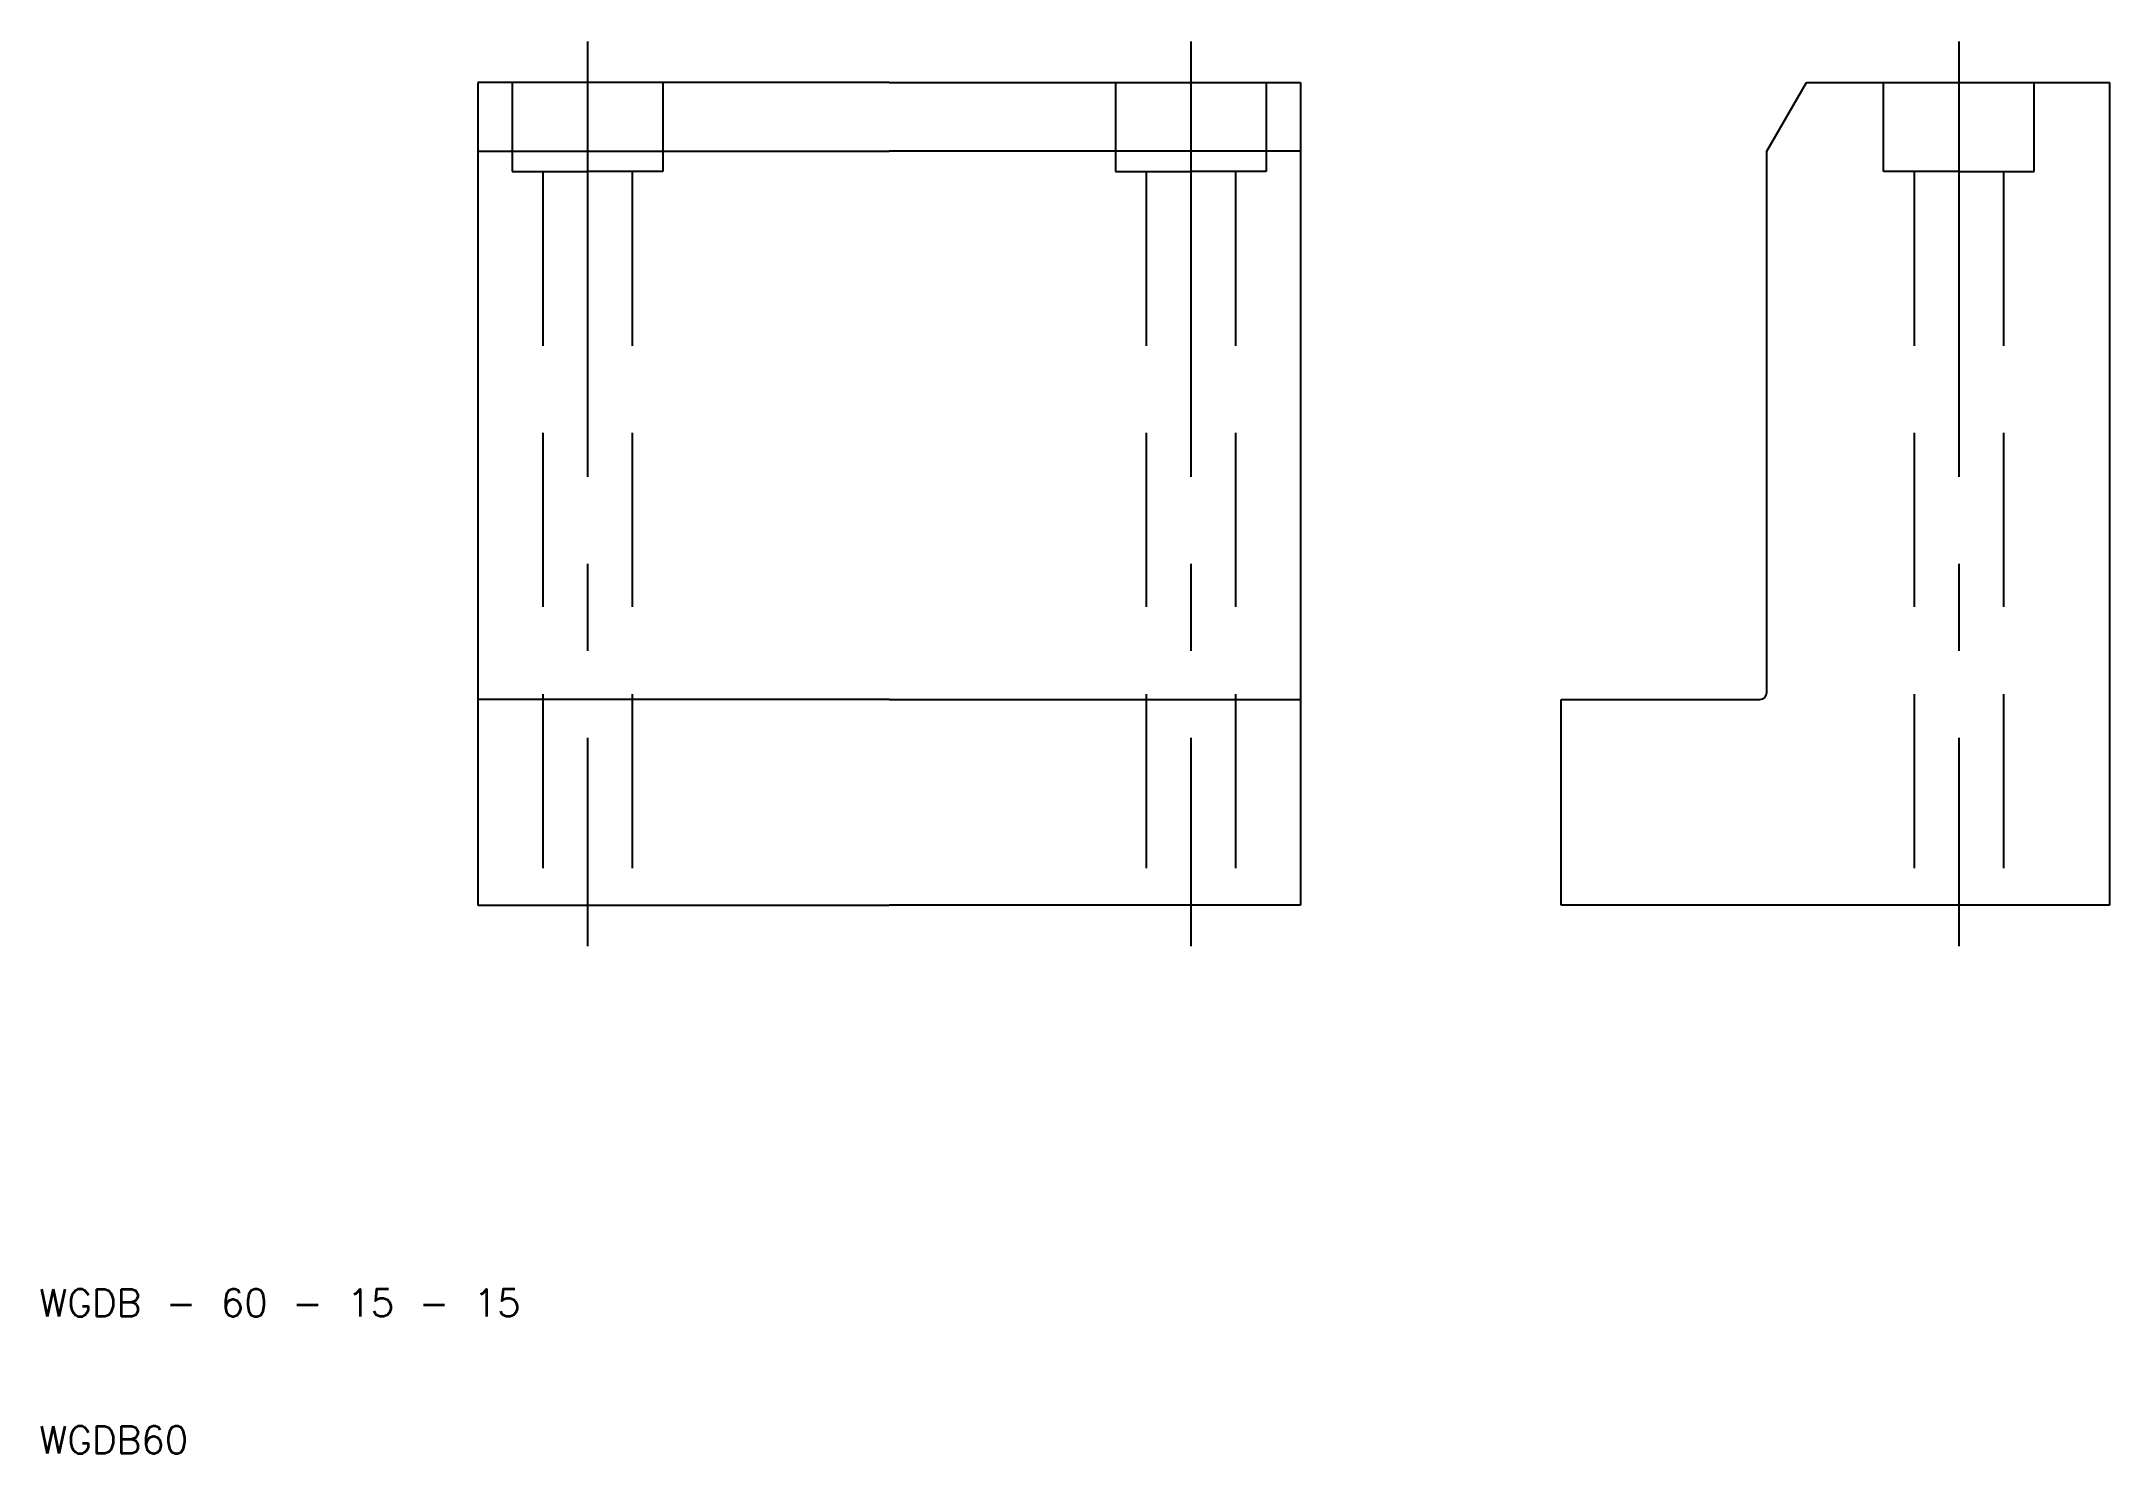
# Model space of a CAD drawing. Extents: x 10 to 161, y 10 to 113.
import ezdxf

# ---------------------------------------------------------------- set-up
doc = ezdxf.new("R2010")
doc.units = 0
doc.linetypes.add('CENTER', pattern=[50.8, 31.75, -6.35, 6.35, -6.35])
doc.linetypes.add('DASHED', pattern=[19.05, 12.7, -6.35])
doc.layers.get('0').update_dxf_attribs({"linetype": 'CONTINUOUS'})
doc.layers.add('CENTER', color=1, linetype='CENTER')
doc.styles.get("Standard").update_dxf_attribs({"font": 'txt.shx'})

msp = doc.modelspace()

# ---------------------------------------------------------------- linework, layer by layer
for p, q in [((42, 110), (42, 50)), ((72, 110), (42, 110)), ((72, 110), (102, 110)), ((102, 110), (102, 50)), ((136, 105), (138.89, 110)), ((138.89, 110), (161, 110)), ((161, 110), (161, 50)), ((42, 105), (72, 105)), ((102, 105), (72, 105)), ((136, 65.5), (136, 105)), ((72, 65), (42, 65)), ((72, 65), (102, 65)), ((121, 65), (135.5, 65)), ((121, 50), (121, 65)), ((42, 50), (72, 50)), ((102, 50), (72, 50)), ((161, 50), (121, 50))]:
    msp.add_line(p, q)
at = {"color": 3, "linetype": 'DASHED'}
for p, q in [((44.5, 110), (44.5, 103.5)), ((55.5, 110), (55.5, 103.5)), ((88.5, 110), (88.5, 103.5)), ((99.5, 110), (99.5, 103.5)), ((144.5, 103.5), (144.5, 110)), ((155.5, 103.5), (155.5, 110)), ((44.5, 103.5), (50, 103.5)), ((46.75, 103.5), (46.75, 50)), ((55.5, 103.5), (50, 103.5)), ((53.25, 103.5), (53.25, 50)), ((88.5, 103.5), (94, 103.5)), ((90.75, 103.5), (90.75, 50)), ((99.5, 103.5), (94, 103.5)), ((97.25, 103.5), (97.25, 50)), ((150, 103.5), (144.5, 103.5)), ((146.75, 103.5), (146.75, 50)), ((150, 103.5), (155.5, 103.5)), ((153.25, 103.5), (153.25, 50))]:
    msp.add_line(p, q, dxfattribs=at)
msp.add_arc((135.5, 65.5), 0.5, 270, 0)
at = {"layer": 'CENTER'}
for p, q in [((50, 113), (50, 47)), ((94, 113), (94, 47)), ((150, 113), (150, 47))]:
    msp.add_line(p, q, dxfattribs=at)

# ---------------------------------------------------------------- texts
for s, p in [('WGDB - 60 - 15 - 15', (10, 20)), ('WGDB60', (10, 10))]:
    msp.add_text(s, height=2).set_placement(p)

doc.saveas('drawing.dxf')
